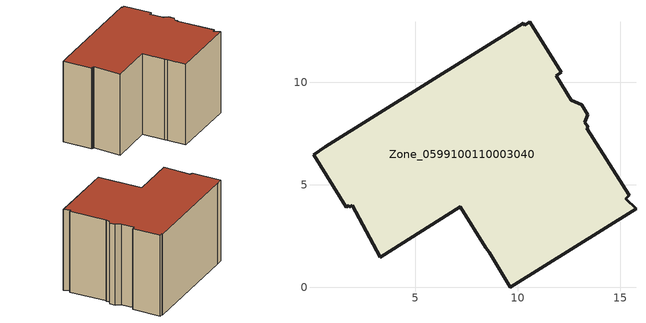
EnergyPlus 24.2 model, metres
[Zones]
Zone_0599100110003040
 floor ground (C_G): 10.27,12.9 10.34,12.8 10.6,12.96 12.13,10.5 11.87,10.33 12.61,9.14 13.11,8.92 13.42,8.43 13.28,8.06 13.43,7.81 13.37,7.77 15.44,4.48 15.27,4.33 15.77,3.83 9.64,0 8.6,1.71 8.45,1.92 7.2,3.92 3.28,1.47 1.91,3.99 1.78,3.91 1.75,3.99 1.62,3.91 0.02,6.46 0.6,6.87 z0
 wall outside (C_F): 12.61,9.14 11.87,10.33 12.13,10.5 10.6,12.96 10.34,12.8 10.27,12.9 0.6,6.87 0.02,6.46 1.62,3.91 1.75,3.99 1.78,3.91 1.91,3.99 3.28,1.47 7.2,3.92 8.45,1.92 8.6,1.71 9.64,0 15.77,3.83 15.27,4.33 15.44,4.48 13.37,7.77 13.43,7.81 13.28,8.06 13.42,8.43 13.11,8.92 12.61,9.14 z0:8.65
 roof outside (C_R): 0.6,6.87 0.02,6.46 1.62,3.91 1.75,3.99 1.78,3.91 1.91,3.99 3.28,1.47 7.2,3.92 8.45,1.92 8.6,1.71 9.64,0 15.77,3.83 15.27,4.33 15.44,4.48 13.37,7.77 13.43,7.81 13.28,8.06 13.42,8.43 13.11,8.92 12.61,9.14 11.87,10.33 12.13,10.5 10.6,12.96 10.34,12.8 10.27,12.9 z8.65
[BUILDING]
Pand.0599100110003040: North Axis=0; Terrain=City; Loads Convergence Tolerance Value=0.04; Temperature Convergence Tolerance Value=0.4; Solar Distribution=FullExterior; Maximum Number of Warmup Days=25; Minimum Number of Warmup Days=1
[Site:Location]
Rotterdam.The.Hague.AP_ZH_NLD Design_Conditions: Latitude=51.96; Longitude=4.45; Time Zone=1; Elevation=-4.5
[SITE:GROUNDTEMPERATURE:BUILDINGSURFACE]
18, 18, 18, 18, 18, 18, 18, 18, 18, 18, 18, 18
[MATERIAL] Thermal Absorptance=0.9; Solar Absorptance=0.7; Visible Absorptance=0.7
Name | Roughness | Thickness | Conductivity | Density | Specific Heat
G.D.2015-2018 | MediumSmooth | 0.15 | 0.0428571 | 540 | 1210
F.D.2015-2018 | Rough | 0.3 | 0.0666667 | 1920 | 840
R.D.2015-2018 | MediumRough | 0.2 | 0.0333333 | 1500 | 1000
[CONSTRUCTION]
C_G: G.D.2015-2018
C_F: F.D.2015-2018
C_R: R.D.2015-2018
[ZONE]
Zone_0599100110003040: Type=1; Multiplier=1; Ceiling Height=Autocalculate; Volume=Autocalculate; Floor Area=autocalculate; Part of Total Floor Area=Yes
[ZONEINFILTRATION:DESIGNFLOWRATE]
Infil_Zone_0599100110003040: Zone or ZoneList or Space or SpaceList=Zone_0599100110003040; Schedule=AlwaysOn; Design Flow Rate Calculation Method=Flow/Area; Flow Rate per Floor Area=0.0021; Constant Term Coefficient=1; Temperature Term Coefficient=0; Velocity Term Coefficient=0; Velocity Squared Term Coefficient=0
[HVACTEMPLATE:ZONE:IDEALLOADSAIRSYSTEM]
Zone_0599100110003040: Maximum Heating Supply Air Temperature=50; Minimum Cooling Supply Air Temperature=13; Maximum Heating Supply Air Humidity Ratio=0.0156; Minimum Cooling Supply Air Humidity Ratio=0.0077; Heating Limit=NoLimit; Cooling Limit=NoLimit; Dehumidification Control Type=ConstantSensibleHeatRatio; Cooling Sensible Heat Ratio=0.7; Dehumidification Setpoint=60; Humidification Control Type=None; Humidification Setpoint=30; Outdoor Air Method=None; Outdoor Air Flow Rate per Person=0.00944; Outdoor Air Flow Rate per Zone Floor Area=0; Outdoor Air Flow Rate per Zone=0; Demand Controlled Ventilation Type=None; Outdoor Air Economizer Type=NoEconomizer; Heat Recovery Type=None; Sensible Heat Recovery Effectiveness=0.7; Latent Heat Recovery Effectiveness=0.65
[ZONECONTROL:THERMOSTAT]
ThermostatControl_Zone_0599100110003040: Zone or ZoneList=Zone_0599100110003040; Control Type Schedule=DualSetpointControlType; Control 1=Thermostat_Zone_0599100110003040; Temperature Difference Between Cutout And Setpoint=0
[THERMOSTATSETPOINT:DUALSETPOINT]
Thermostat_Zone_0599100110003040: Heating Setpoint Temperature Schedule=HeatingSetpoint_Zone_0599100110003040; Cooling Setpoint Temperature Schedule=CoolingSetpoint_Zone_0599100110003040
[SCHEDULE:COMPACT]
HeatingSetpoint_Zone_0599100110003040: Through: 12/31, For: AllDays, Until: 24:00, 21
CoolingSetpoint_Zone_0599100110003040: Through: 12/31, For: AllDays, Until: 24:00, 24
DualSetpointControlType: Through: 12/31, For: AllDays, Until: 24:00, 4
AlwaysOn: Through: 12/31, For: AllDays, Until: 24:00, 1
